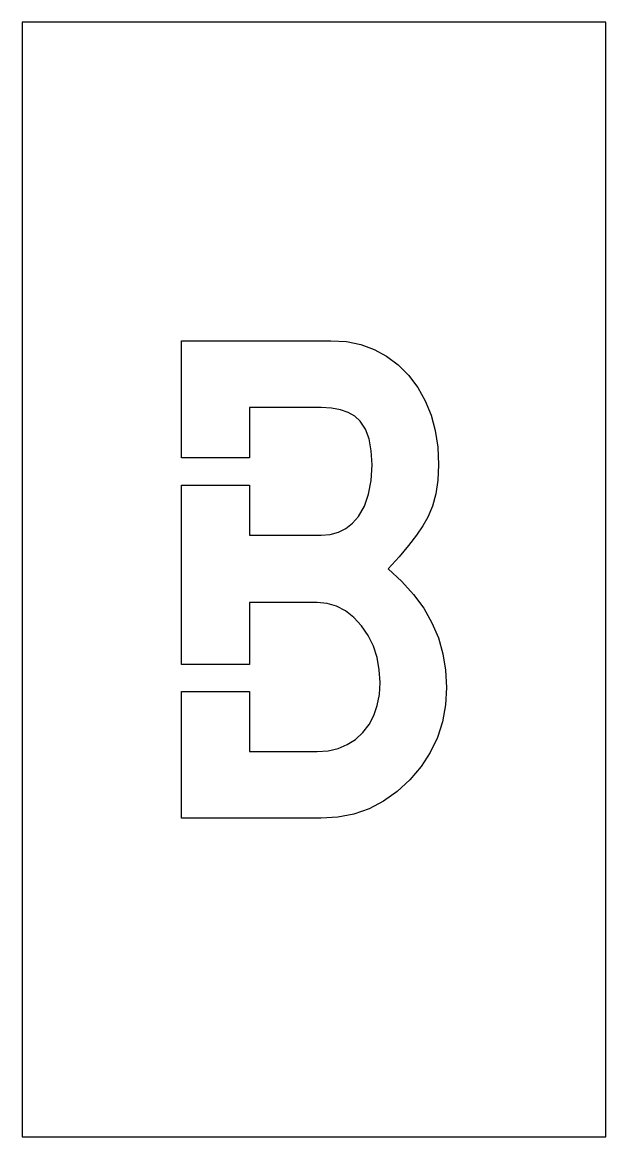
# Model space of a CAD drawing. Header units: inches. Extents: x 0 to 3.67, y 0 to 7.
import ezdxf

# ---------------------------------------------------------------- set-up
doc = ezdxf.new("R2010")
doc.units = ezdxf.units.IN
doc.header["$MEASUREMENT"] = 0
doc.layers.add('CUT', color=1, linetype='Continuous')

msp = doc.modelspace()

# ---------------------------------------------------------------- linework, layer by layer
at = {"layer": 'CUT'}
for points in [[(0, 0), (3.666, 0), (3.666, 7), (0, 7)], [(2.5632, 2.4133), (2.5054, 2.3247), (2.4348, 2.2415), (2.3551, 2.1677), (2.2701, 2.1073), (2.1798, 2.0604), (2.0843, 2.0268), (1.9835, 2.0067), (1.8775, 2), (1, 2), (1, 2.796), (1.4269, 2.796), (1.4269, 2.42), (1.8538, 2.42), (1.9221, 2.4247), (1.9849, 2.439), (2.0421, 2.4627), (2.0938, 2.4958), (2.1398, 2.5385), (2.1788, 2.589), (2.2091, 2.6455), (2.2307, 2.7082), (2.2437, 2.7771), (2.248, 2.852), (2.2433, 2.9335), (2.2293, 3.0099), (2.2059, 3.0813), (2.1731, 3.1477), (2.1309, 3.209), (2.0824, 3.2619), (2.0304, 3.3031), (1.9749, 3.3325), (1.9161, 3.3501), (1.8538, 3.356), (1.4269, 3.356), (1.4269, 2.9668), (1, 2.9668), (1, 4.0932), (1.4269, 4.0932), (1.4269, 3.779), (1.8775, 3.779), (1.9343, 3.7837), (1.9861, 3.7977), (2.0329, 3.8211), (2.0748, 3.8539), (2.1117, 3.896), (2.1493, 3.9601), (2.1761, 4.0355), (2.1923, 4.1221), (2.1976, 4.22), (2.193, 4.308), (2.1791, 4.3831), (2.1559, 4.4453), (2.1235, 4.4945), (2.09, 4.5253), (2.0486, 4.5492), (1.9994, 4.5663), (1.9423, 4.5766), (1.8775, 4.58), (1.4269, 4.58), (1.4269, 4.264), (1, 4.264), (1, 5), (1.9397, 5), (2.0364, 4.994), (2.127, 4.9758), (2.2113, 4.9456), (2.2895, 4.9033), (2.3615, 4.849), (2.4274, 4.7825), (2.4849, 4.7065), (2.5319, 4.6233), (2.5686, 4.5331), (2.5947, 4.4358), (2.6104, 4.3315), (2.6156, 4.22), (2.6114, 4.1241), (2.5989, 4.0374), (2.5781, 3.9598), (2.5489, 3.8915), (2.5175, 3.8377), (2.4768, 3.7782), (2.4267, 3.7131), (2.3673, 3.6424), (2.2984, 3.566), (2.3846, 3.4881), (2.4592, 3.4059), (2.5224, 3.3193), (2.5741, 3.2285), (2.6143, 3.1333), (2.643, 3.0339), (2.6603, 2.9301), (2.666, 2.822), (2.6596, 2.7117), (2.6403, 2.6068), (2.6082, 2.5074)]]:
    msp.add_lwpolyline(points, close=True, dxfattribs=at)

doc.saveas('drawing.dxf')
